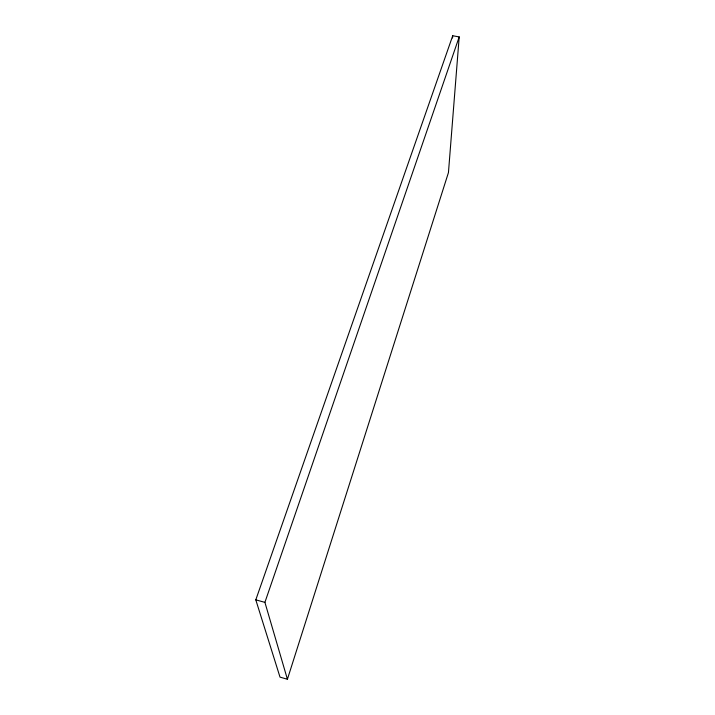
<?xml version="1.0" encoding="UTF-8"?>
<svg xmlns="http://www.w3.org/2000/svg" width="715" height="715" viewBox="0 0 715 715"><rect width="100%" height="100%" fill="white"/><g stroke="black" fill="none" stroke-linecap="round" stroke-linejoin="round"><path stroke-width="1.07" d="M452.559 37.975L452.72 35.75L459.2 36.921L448.448 172.592L287.412 679.25L280.012 677.132L255.8 599.858L452.72 35.75M287.412 679.25L264.907 602.361L459.2 36.921M255.8 599.858L264.907 602.361"/></g></svg>
